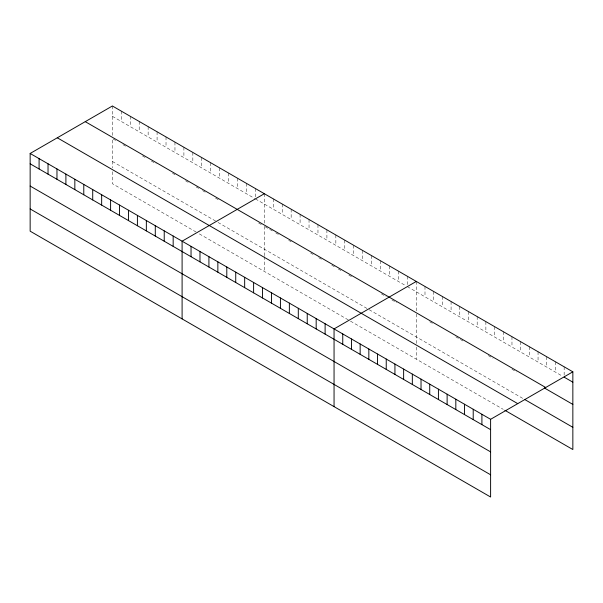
<?xml version="1.0" encoding="UTF-8"?>
<svg xmlns="http://www.w3.org/2000/svg" width="603" height="603" viewBox="0 0 603 603"><rect width="100%" height="100%" fill="white"/><g stroke="black" fill="none" stroke-linecap="round" stroke-linejoin="round"><path stroke-width="0.45" stroke-dasharray="3.02 2.26" d="M112.392 116.326L254.594 198.425M255.401 198.9L405.729 285.686M407.357 286.629L562.569 376.234M115.64 140.439L112.392 138.562L112.392 167.943M122.952 144.66L126.208 146.537M142.459 155.913L145.707 157.79M151.391 161.076L156.267 163.895M172.518 173.272L174.96 174.682M185.52 180.779L188.769 182.656M196.088 186.877L199.337 188.754M202.585 190.631L205.834 192.508M215.588 198.138L218.836 200.015M258.657 223.004L261.906 224.881M265.154 226.758L272.466 230.979M275.722 232.856L278.97 234.733M288.716 240.363L291.159 241.765M310.658 253.026L313.1 254.436M318.783 257.722L322.032 259.599M331.786 265.222L335.034 267.099M338.283 268.976L341.539 270.853M348.851 275.081L352.099 276.95M381.352 293.842L386.229 296.661M391.92 299.94L396.789 302.759M429.735 321.776L433.693 324.06M455.83 336.843L462.946 340.951M488.249 355.559L492.99 358.295M511.97 369.255L516.711 371.991M112.392 161.461L217.216 221.979M218.022 222.447L368.35 309.241M369.164 309.708L523.035 398.545M196.088 232.012L112.392 183.696L112.392 171.651M199.337 233.889L349.665 320.683M350.479 321.15L503.271 409.362M564.152 366.805L564.152 375.27M555.453 361.785L555.453 372.126M546.755 356.765L546.755 367.106M538.057 351.737L538.057 362.086M529.359 346.717L529.359 357.066M520.668 341.697L520.668 352.046M511.97 336.678L511.97 347.019M503.271 331.658L503.271 341.999M494.573 326.63L494.573 336.979M485.875 321.61L485.875 331.959M477.177 316.59L477.177 326.939M468.478 311.57L468.478 321.912M459.78 306.55L459.78 316.892M451.082 301.523L451.082 311.872M442.383 296.503L442.383 306.852M433.693 291.483L433.693 301.832M424.994 286.463L424.994 296.804M416.296 281.443L416.296 311.238M416.296 314.012L416.296 343.401M416.296 347.109L416.296 359.147M407.357 276.28L407.357 284.744M398.417 271.116L398.417 281.465M389.478 265.961L389.478 276.302M380.538 260.798L380.538 271.146M371.599 255.634L371.599 265.983M362.667 250.479L362.667 260.82M353.727 245.315L353.727 255.664M344.788 240.152L344.788 250.501M335.848 234.997L335.848 245.338M326.909 229.833L326.909 240.182M317.969 224.67L317.969 235.019M309.038 219.515L309.038 229.856M300.098 214.351L300.098 224.7M291.159 209.196L291.159 219.537M282.219 204.033L282.219 214.382M273.28 198.869L273.28 209.218M264.34 193.714L264.34 223.509M264.34 226.291L264.34 255.672M264.34 256.599L264.34 271.418M255.401 188.551L255.401 197.015M246.469 183.387L246.469 193.736M237.529 178.232L237.529 188.573M228.59 173.069L228.59 183.418M219.65 167.905L219.65 178.254M210.711 162.75L210.711 173.091M201.771 157.587L201.771 167.936M192.832 152.423L192.832 162.772M183.9 147.268L183.9 157.609M174.96 142.104L174.96 152.453M166.021 136.949L166.021 147.29M157.082 131.786L157.082 142.135M148.142 126.622L148.142 136.971M139.203 121.467L139.203 131.808M130.271 116.304L130.271 126.653M121.331 111.14L121.331 121.489M112.392 105.985L112.392 135.781"/><path stroke-width="0.9" d="M30.15 153.464L490.608 419.304L490.608 497.015L30.15 231.175L30.15 153.464L112.392 105.985L572.85 371.825L572.85 449.536L504.854 410.281M264.34 193.714L182.098 241.192L182.098 318.904M416.296 281.443L334.054 328.921L334.054 406.633M490.608 419.304L572.85 371.825M564.152 377.154L572.85 382.174M85.249 121.648L545.707 387.495M544.388 387.97L572.85 404.402M524.618 399.457L572.85 427.308M57.293 137.793L517.751 403.641M30.15 163.812L490.608 429.653M30.15 186.041L490.608 451.881M30.15 208.947L490.608 474.787M481.91 414.284L481.91 424.633M473.212 409.264L473.212 419.613M464.514 404.244L464.514 414.593M455.823 399.224L455.823 409.565M447.125 394.196L447.125 404.545M438.426 389.176L438.426 399.525M429.728 384.156L429.728 394.505M421.03 379.136L421.03 389.485M412.331 374.116L412.331 384.458M403.633 369.089L403.633 379.438M394.935 364.069L394.935 374.418M386.237 359.049L386.237 369.398M377.538 354.029L377.538 364.378M368.84 349.009L368.84 359.35M360.149 343.981L360.149 354.33M351.451 338.961L351.451 349.31M342.753 333.941L342.753 344.29M325.115 323.758L325.115 334.107M316.176 318.603L316.176 328.944M307.236 313.439L307.236 323.788M298.297 308.276L298.297 318.625M289.365 303.121L289.365 313.462M280.425 297.957L280.425 308.306M271.486 292.794L271.486 303.143M262.546 287.639L262.546 297.98M253.607 282.475L253.607 292.824M244.667 277.312L244.667 287.661M235.735 272.157L235.735 282.498M226.796 266.993L226.796 277.342M217.856 261.83L217.856 272.179M208.917 256.674L208.917 267.023M199.977 251.511L199.977 261.86M191.038 246.356L191.038 256.697M173.167 236.029L173.167 246.378M164.227 230.874L164.227 241.215M155.288 225.71L155.288 236.059M146.348 220.547L146.348 230.896M137.409 215.392L137.409 225.733M128.469 210.228L128.469 220.577M119.53 205.065L119.53 215.414M110.598 199.91L110.598 210.251M101.658 194.746L101.658 205.095M92.719 189.583L92.719 199.932M83.779 184.428L83.779 194.777M74.84 179.264L74.84 189.613M65.9 174.109L65.9 184.45M56.968 168.946L56.968 179.295M48.029 163.782L48.029 174.131M39.089 158.627L39.089 168.968"/></g></svg>
